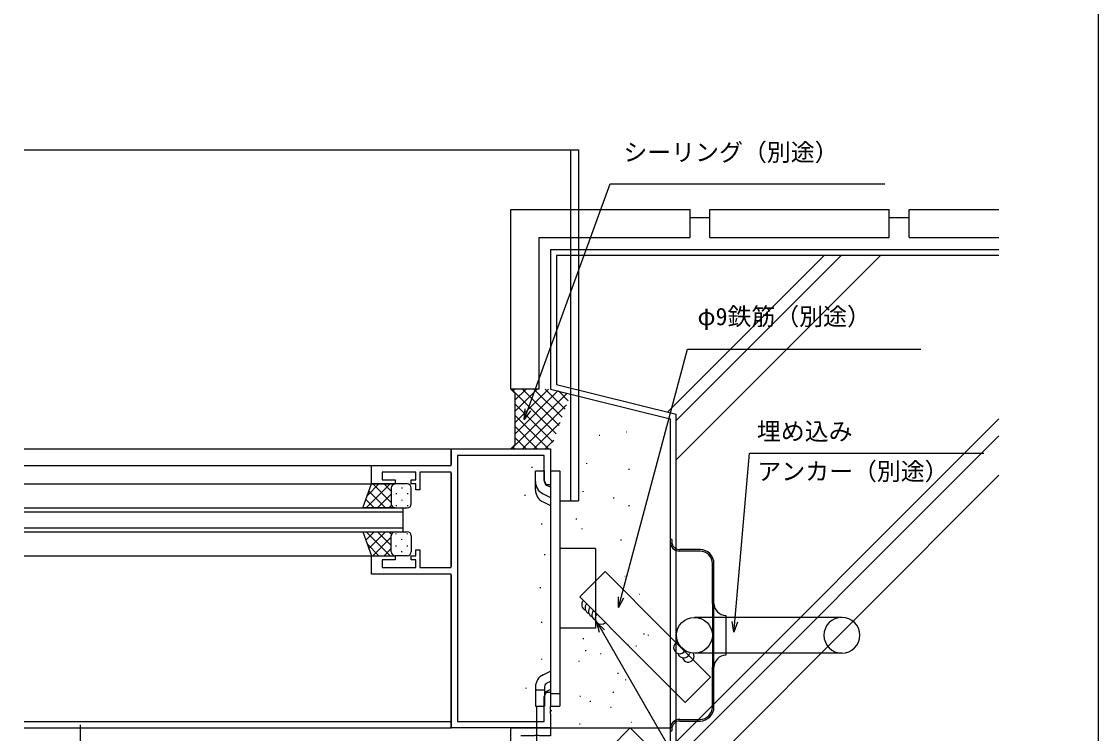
# Model space of a CAD drawing. Units: millimetres, scale not verified. Extents: x -438 to 438, y -381 to 379.
# Drawn here: x 167.2 to 437.5, y -200.9 to -22.3 of the extents above; entities that cross this region are included whole.
import ezdxf
from ezdxf.enums import TextEntityAlignment as Align

# ---------------------------------------------------------------- set-up
doc = ezdxf.new("R2010")
doc.units = ezdxf.units.MM
doc.header["$LTSCALE"] = 2
for name, color, linetype in [('0-2_YKK_11', 7, 'Continuous'), ('0-3_YKK_12', 2, 'Continuous'), ('0-4_YKK_13', 4, 'Continuous'), ('0-6_YKK_D', 6, 'Continuous'), ('0-7_YKK_ZWAK', 7, 'Continuous'), ('0-8_YSS_K', 3, 'Continuous'), ('0-9_YSS_KE', 3, 'Continuous')]:
    doc.layers.add(name, color=color, linetype=linetype)
doc.styles.add('ＭＳ ゴシック', font='')
doc.styles.get('ＭＳ ゴシック').set_extended_font_data('MS Gothic')

msp = doc.modelspace()

# ---------------------------------------------------------------- linework, layer by layer
at = {"layer": '0-2_YKK_11'}
for points in [[(266.19, -137.3), (266.19, -135.33), (257.69, -135.33), (257.69, -137.3), (260.99, -137.3), (260.99, -138.3), (254.99, -138.3), (254.99, -133.7), (274.99, -133.7), (274.99, -129.5), (299.99, -129.5), (299.99, -138.5), (298.99, -138.5), (298.36, -137.409), (298.36, -131.13), (276.62, -131.13)], [(276.62, -131.13), (276.62, -197.87), (298.36, -197.87), (298.36, -191.591), (298.99, -190.5), (299.99, -190.5), (299.99, -194.042), (299.87, -194.225), (299.87, -194.775), (299.99, -194.958), (299.99, -195.042), (299.87, -195.225), (299.87, -195.775), (299.99, -195.958), (299.99, -199.5), (274.99, -199.5), (274.99, -160.9), (254.99, -160.9), (254.99, -156.3), (260.99, -156.3), (260.99, -157.3), (257.69, -157.3), (257.69, -159.27), (266.19, -159.27), (266.19, -157.3), (264.99, -157.3), (264.99, -156.3), (266.19, -156.3), (266.19, -154.8), (267.19, -154.8), (267.19, -159.27), (274.99, -159.27), (274.99, -135.33), (267.19, -135.33), (267.19, -139.8), (266.19, -139.8), (266.19, -138.3), (264.99, -138.3), (264.99, -137.3), (266.19, -137.3)], [(289.99, -219.5), (289.99, -199.5), (299.99, -199.5), (299.99, -201.5), (297.161, -201.5), (296.969, -201.357), (296.011, -201.357), (295.819, -201.5), (292.49, -201.5)]]:
    msp.add_lwpolyline(points, dxfattribs=at)
at = {"layer": '0-3_YKK_12'}
for p, q in [((167.864, -54.502), (306.99, -54.502)), ((304.99, -54.502), (304.99, -69.502)), ((304.99, -69.502), (304.99, -142.5)), ((167.864, -129.5), (274.99, -129.5)), ((274.99, -129.5), (274.99, -133.4)), ((167.864, -133.7), (255.29, -133.7)), ((274.99, -135.63), (274.99, -158.97)), ((167.864, -138.3), (255.29, -138.3)), ((302.29, -142.502), (306.99, -142.502)), ((167.864, -144.3), (262.991, -144.3)), ((167.864, -145.3), (262.991, -145.3)), ((262.991, -150.3), (262.991, -144.3)), ((167.864, -149.3), (262.991, -149.3)), ((167.864, -150.3), (262.991, -150.3)), ((167.864, -156.3), (255.29, -156.3)), ((274.99, -161.2), (274.99, -199.5)), ((167.864, -197.87), (274.99, -197.87)), ((167.864, -199.5), (274.99, -199.5))]:
    msp.add_line(p, q, dxfattribs=at)
msp.add_lwpolyline([(306.99, -54.502), (306.99, -69.502), (306.99, -142.5)], dxfattribs=at)
at = {"layer": '0-4_YKK_13'}
for p, q in [((296.19, -135), (298.49, -135)), ((296.19, -137.773), (296.19, -135)), ((298.49, -137.773), (298.49, -135)), ((296.19, -139.832), (296.19, -137.294)), ((259.722, -138.3), (253.722, -144.3)), ((256.893, -138.3), (253.933, -141.261)), ((258.542, -144.3), (254.346, -140.104)), ((259.99, -142.921), (255.37, -138.3)), ((259.99, -140.092), (258.198, -138.3)), ((259.99, -139.3), (259.99, -142.9)), ((259.99, -139.7), (259.99, -143.3)), ((263.99, -138.3), (260.99, -138.3)), ((262.627, -139.22), (262.627, -139.42)), ((264.99, -143.3), (264.99, -139.3)), ((299.99, -139.116), (299.063, -138.677)), ((255.713, -144.3), (253.601, -142.188)), ((259.99, -140.86), (256.55, -144.3)), ((261.212, -140.635), (261.212, -140.835)), ((262.627, -142.25), (262.627, -142.45)), ((264.042, -140.635), (264.042, -140.835)), ((298.079, -140.756), (299.99, -141.661)), ((298.096, -142.823), (299.99, -143.706)), ((260.99, -144.3), (252.847, -144.3)), ((260.047, -143.632), (259.379, -144.3)), ((260.99, -144.3), (263.99, -144.3)), ((261.212, -143.665), (261.212, -143.865)), ((264.042, -143.665), (264.042, -143.865)), ((252.847, -150.3), (260.99, -150.3)), ((255.713, -150.3), (253.601, -152.412)), ((259.722, -156.3), (253.722, -150.3)), ((258.542, -150.3), (254.346, -154.496)), ((259.99, -153.74), (256.55, -150.3)), ((260.047, -150.968), (259.379, -150.3)), ((259.99, -154.9), (259.99, -151.3)), ((260.99, -150.3), (263.99, -150.3)), ((261.212, -150.935), (261.212, -150.735)), ((264.042, -150.935), (264.042, -150.735)), ((264.99, -151.3), (264.99, -155.3)), ((256.894, -156.3), (253.933, -153.339)), ((259.99, -151.68), (255.37, -156.3)), ((259.99, -155.3), (259.99, -151.7)), ((261.212, -153.965), (261.212, -153.765)), ((262.627, -152.35), (262.627, -152.15)), ((264.042, -153.965), (264.042, -153.765)), ((329.99, -152.264), (329.99, -152.764)), ((330.39, -152.264), (329.99, -152.264)), ((329.99, -152.764), (329.99, -199.764)), ((330.39, -152.264), (330.39, -152.764)), ((259.99, -154.508), (258.198, -156.3)), ((263.99, -156.3), (260.99, -156.3)), ((262.627, -155.38), (262.627, -155.18)), ((311.29, -154.5), (302.29, -154.5)), ((311.29, -154.5), (311.29, -174.5)), ((337.49, -154.764), (332.39, -154.764)), ((337.49, -155.164), (332.39, -155.164)), ((340.59, -168.264), (340.59, -158.264)), ((340.99, -168.264), (340.99, -158.264)), ((340.59, -168.264), (340.59, -184.264)), ((340.99, -184.264), (340.99, -168.264)), ((373.09, -171.764), (336.09, -171.764)), ((343.99, -171.264), (343.99, -181.264)), ((311.29, -174.5), (302.29, -174.5)), ((373.09, -180.764), (336.09, -180.764)), ((298.096, -186.177), (299.99, -185.294)), ((340.59, -194.264), (340.59, -184.264)), ((340.99, -194.264), (340.99, -184.264)), ((296.19, -189.168), (296.19, -191.706)), ((298.49, -189.168), (298.49, -194)), ((299.99, -187.832), (299.068, -188.262)), ((296.19, -189.943), (298.49, -189.943)), ((296.19, -191.706), (296.19, -194)), ((299.99, -189.884), (298.49, -190.594)), ((299.99, -190.825), (302.29, -190.825)), ((296.19, -194), (298.49, -194)), ((296.49, -209.016), (296.49, -193.984)), ((329.99, -199.764), (329.99, -200.264)), ((330.39, -199.764), (330.39, -200.264)), ((332.39, -197.364), (337.49, -197.364)), ((332.39, -197.764), (337.49, -197.764)), ((329.99, -200.264), (330.39, -200.264))]:
    msp.add_line(p, q, dxfattribs=at)
for points in [[(299.99, -135), (302.29, -135), (302.29, -194)], [(299.99, -135), (299.99, -194), (302.29, -194)], [(252.847, -144.3), (254.99, -138.3), (260.99, -138.3)], [(252.847, -150.3), (254.99, -156.3), (260.99, -156.3)]]:
    msp.add_lwpolyline(points, dxfattribs=at)
msp.add_circle((336.09, -176.264), 4.5, dxfattribs=at)
for centre, radius, start, end in [((299.49, -137.773), 3.3, 180, 244.66912), ((299.49, -137.773), 1, 180, 244.66912), ((260.99, -139.3), 1, 90, 180), ((260.99, -139.3), 1, 90, 180), ((263.99, -139.3), 1, 360, 90), ((299.49, -139.832), 3.3, 180, 245), ((260.99, -143.3), 1, 180, 270), ((260.99, -143.3), 1, 180, 270), ((263.99, -143.3), 1, 270, 360), ((260.99, -151.3), 1, 90, 180), ((260.99, -151.3), 1, 90, 180), ((263.99, -151.3), 1, 360, 90), ((332.39, -152.764), 2.4, 180, 270), ((332.39, -152.764), 2, 180, 270), ((260.99, -155.3), 1, 180, 270), ((260.99, -155.3), 1, 180, 270), ((263.99, -155.3), 1, 270, 360), ((337.49, -158.264), 3.5, 0, 90), ((337.49, -158.264), 3.1, 0, 90), ((343.99, -168.264), 3, 180, 270), ((373.09, -176.264), 4.5, 90, 270), ((373.09, -176.264), 4.5, 270, 90), ((343.99, -184.264), 3, 90, 180), ((299.49, -189.168), 3.3, 115, 180), ((299.49, -189.168), 1, 115, 180), ((337.49, -194.264), 3.1, 270, 0), ((337.49, -194.264), 3.5, 270, 0), ((332.39, -199.764), 2.4, 90, 180), ((332.39, -199.764), 2, 90, 180)]:
    msp.add_arc(centre, radius, start, end, dxfattribs=at)
at = {"layer": '0-6_YKK_D'}
for points in [[(293.383, -122.122), (294.255, -119.725), (314.893, -63.023), (383.849, -63.023)], [(316.993, -169.271), (317.653, -166.808), (334.36, -104.458), (392.94, -104.458)], [(294.897, -119.959), (293.383, -122.122), (293.613, -119.492)], [(346.014, -175.44), (346.236, -172.9), (349.937, -130.592), (408.687, -130.592)], [(318.313, -166.985), (316.993, -169.271), (316.993, -166.631)], [(346.917, -172.959), (346.014, -175.44), (345.555, -172.84)], [(312.295, -175.568), (311.611, -173.018), (313.478, -174.885)], [(311.611, -173.018), (312.886, -175.227), (339.138, -220.695), (376.289, -220.695)], [(196.993, -295.766), (181.993, -291.881), (181.993, -198.733)]]:
    msp.add_lwpolyline(points, dxfattribs=at)
at = {"layer": '0-7_YKK_ZWAK'}
msp.add_lwpolyline([(-437.5, -381), (437.5, -381), (437.5, 344)], dxfattribs=at)
at = {"layer": '0-8_YSS_K'}
for p, q in [((301.49, -81), (301.49, -113.329)), ((412.5, -81), (301.49, -81)), ((368.638, -80.999), (329.344, -120.292)), ((372.88, -80.999), (331.49, -122.389)), ((382.78, -80.999), (331.49, -132.289)), ((301.49, -113.329), (331.49, -120.829)), ((290.985, -115.502), (289.985, -114.502)), ((304.101, -115.529), (290.129, -129.501)), ((290.13, -114.502), (301.357, -125.73)), ((290.985, -114.502), (290.558, -114.93)), ((299.473, -114.5), (290.985, -122.988)), ((296.642, -114.502), (290.985, -120.159)), ((293.814, -114.502), (290.985, -117.331)), ((301.838, -114.963), (290.985, -125.816)), ((290.985, -115.502), (290.985, -128.5)), ((292.958, -114.502), (302.111, -123.655)), ((295.787, -114.502), (302.866, -121.581)), ((298.613, -114.5), (303.62, -119.507)), ((301.927, -114.985), (304.374, -117.433)), ((290.985, -118.186), (300.603, -127.804)), ((304.002, -118.457), (292.958, -129.5)), ((290.985, -121.015), (299.471, -129.5)), ((331.49, -228), (331.49, -120.829)), ((290.985, -123.843), (296.642, -129.5)), ((302.385, -122.901), (295.787, -129.5)), ((412.5, -121.99), (331.49, -203)), ((290.985, -126.672), (293.814, -129.5)), ((312.205, -126.092), (312.305, -126.092)), ((318.995, -125.269), (319.095, -125.269)), ((412.5, -126.232), (331.49, -207.242)), ((290.985, -128.5), (289.985, -129.5)), ((290.558, -129.072), (290.986, -129.501)), ((300.769, -127.346), (298.615, -129.5)), ((295.251, -134.037), (295.251, -134.237)), ((308.968, -133.085), (308.968, -133.285)), ((319.566, -134.623), (319.766, -134.623)), ((412.5, -136.132), (331.49, -217.142)), ((308.033, -140.103), (308.033, -140.303)), ((293.476, -141.047), (293.476, -141.247)), ((315.752, -141.741), (315.752, -141.941)), ((319.566, -143.712), (319.766, -143.712)), ((297.735, -148.234), (297.735, -148.434)), ((306.328, -147.07), (306.528, -147.07)), ((307.799, -149.46), (307.799, -149.66)), ((317.624, -152.267), (317.624, -152.467)), ((298.445, -155.954), (298.445, -156.154)), ((313.717, -160.251), (307.339, -166.6)), ((318.583, -161.458), (318.683, -161.458)), ((297.38, -164.206), (297.38, -164.406)), ((307.339, -166.6), (322.151, -181.48)), ((322.287, -165.982), (322.387, -165.982)), ((297.735, -172.901), (297.735, -173.101)), ((308.106, -177.103), (308.306, -177.103)), ((323.32, -175.917), (323.52, -175.917)), ((324.495, -176.128), (324.495, -176.328)), ((308.699, -180.067), (308.899, -180.067)), ((312.477, -180.807), (312.477, -181.007)), ((319.369, -178.684), (319.569, -178.684)), ((321.344, -178.881), (321.544, -178.881)), ((297.735, -182.129), (297.735, -182.329)), ((307.097, -182.678), (307.097, -182.878)), ((322.151, -181.48), (333.761, -193.143)), ((316.8, -185.797), (317, -185.797)), ((318.793, -187.356), (318.793, -187.556)), ((340.14, -186.793), (333.761, -193.143)), ((293.742, -189.405), (293.742, -189.605)), ((307.316, -191.526), (307.516, -191.526)), ((315.615, -190.538), (315.815, -190.538)), ((309.904, -192.737), (309.904, -192.937)), ((315.022, -194.293), (315.222, -194.293)), ((323.715, -194.095), (323.915, -194.095)), ((300.162, -195.084), (300.162, -195.284)), ((324.729, -195.544), (324.729, -195.744)), ((299.49, -199.499), (329.99, -199.5)), ((307.266, -198.47), (307.366, -198.47)), ((314.99, -204.5), (319.99, -199.5)), ((319.991, -199.5), (329.99, -209.5)), ((320.229, -198.059), (320.329, -198.059)), ((320.229, -198.059), (320.329, -198.059))]:
    msp.add_line(p, q, dxfattribs=at)
msp.add_lwpolyline([(313.717, -160.251), (328.529, -175.13), (340.14, -186.793)], dxfattribs=at)
for centre, start, end in [((309.288, -168.558), 134.87028, 248.44846), ((310.134, -169.409), 134.87028, 248.44846), ((310.981, -170.259), 134.87028, 248.44846), ((311.828, -171.11), 134.87028, 248.44846), ((312.674, -171.96), 134.87028, 314.87028), ((332.366, -179.387), 107.29674, 332.66602), ((333.437, -180.437), 195.60802, 347.38221), ((334.509, -181.486), 195.60802, 28.75838)]:
    msp.add_arc(centre, 1.5, start, end, dxfattribs=at)
at = {"layer": '0-9_YSS_KE'}
for p, q in [((289.99, -69.502), (334.99, -69.502)), ((289.99, -114.502), (289.99, -69.502)), ((334.99, -76.502), (334.99, -69.502)), ((339.99, -69.502), (384.99, -69.502)), ((339.99, -76.502), (339.99, -69.502)), ((384.99, -76.502), (384.99, -69.502)), ((389.99, -69.502), (412.5, -69.502)), ((389.99, -76.502), (389.99, -69.502)), ((334.99, -71.502), (339.99, -71.502)), ((384.99, -71.502), (389.99, -71.502)), ((296.99, -76.502), (296.99, -114.502)), ((296.99, -76.502), (334.99, -76.502)), ((339.99, -76.502), (384.99, -76.502)), ((389.99, -76.502), (412.5, -76.502)), ((299.99, -79.5), (299.99, -114.5)), ((299.99, -79.5), (412.5, -79.5)), ((296.99, -114.502), (289.99, -114.502)), ((299.99, -114.5), (329.99, -122)), ((329.99, -122), (329.99, -229.5))]:
    msp.add_line(p, q, dxfattribs=at)

# ---------------------------------------------------------------- texts
at = {"layer": '0-6_YKK_D', "style": 'ＭＳ ゴシック'}
for s, p in [('シーリング（別途）', (318.253, -58.62)), ('φ9鉄筋（別途）', (336.846, -99.817)), ('埋め込み', (351.776, -128.621)), ('アンカー（別途）', (351.878, -138.661))]:
    msp.add_text(s, height=4.399, dxfattribs=at).set_placement(p, align=Align.BOTTOM_LEFT)

doc.saveas('drawing.dxf')
